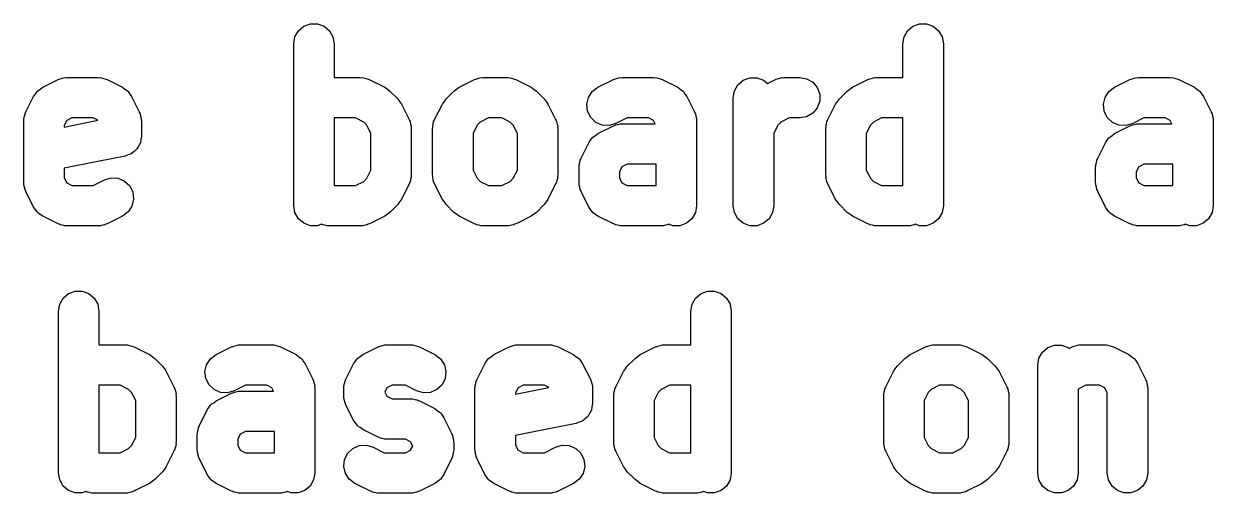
# Model space of a CAD drawing. Extents: x 94.7 to 182.4, y -163.6 to -70.2.
# Drawn here: x 152.53 to 159.88, y -100.08 to -97.18 of the extents above; entities that cross this region are included whole.
import ezdxf

# ---------------------------------------------------------------- set-up
doc = ezdxf.new("R2010")
doc.units = 0
doc.header["$MEASUREMENT"] = 0
doc.layers.add('BLACK', color=7, linetype='CONTINUOUS')

msp = doc.modelspace()

# ---------------------------------------------------------------- linework, layer by layer
at = {"layer": 'Black'}
for p, q in [((154.204, -97.2646), (154.226, -97.227)), ((154.226, -97.227), (154.259, -97.1991)), ((154.259, -97.1991), (154.3, -97.1843)), ((154.3, -97.1843), (154.343, -97.1843)), ((154.343, -97.1843), (154.384, -97.1991)), ((154.384, -97.1991), (154.417, -97.227)), ((154.417, -97.227), (154.439, -97.2646)), ((157.966, -97.2646), (157.988, -97.227)), ((157.988, -97.227), (158.021, -97.1991)), ((158.021, -97.1991), (158.062, -97.1843)), ((158.062, -97.1843), (158.105, -97.1843)), ((158.105, -97.1843), (158.146, -97.1991)), ((158.146, -97.1991), (158.179, -97.227)), ((158.179, -97.227), (158.201, -97.2646)), ((154.197, -97.3074), (154.204, -97.2646)), ((154.197, -98.3074), (154.197, -97.3074)), ((154.439, -97.2646), (154.447, -97.3074)), ((154.447, -97.3074), (154.447, -97.5157)), ((157.959, -97.3074), (157.966, -97.2646)), ((157.959, -97.5157), (157.959, -97.3074)), ((158.201, -97.2646), (158.209, -97.3074)), ((158.209, -97.3074), (158.209, -98.3074)), ((152.647, -97.5765), (152.742, -97.5289)), ((152.742, -97.5289), (152.749, -97.5269)), ((152.749, -97.5269), (152.755, -97.5233)), ((152.755, -97.5233), (152.77, -97.5207)), ((152.77, -97.5207), (152.784, -97.5165)), ((152.784, -97.5165), (152.791, -97.517)), ((152.791, -97.517), (152.798, -97.5157)), ((152.798, -97.5157), (152.988, -97.5157)), ((152.988, -97.5157), (152.995, -97.517)), ((152.995, -97.517), (153.003, -97.5165)), ((153.003, -97.5165), (153.017, -97.5207)), ((153.017, -97.5207), (153.031, -97.5233)), ((153.031, -97.5233), (153.037, -97.5269)), ((153.037, -97.5269), (153.044, -97.5289)), ((153.044, -97.5289), (153.14, -97.5765)), ((154.447, -97.5157), (154.607, -97.5157)), ((154.607, -97.5157), (154.615, -97.517)), ((154.615, -97.517), (154.622, -97.5165)), ((154.622, -97.5165), (154.636, -97.5207)), ((154.636, -97.5207), (154.65, -97.5233)), ((154.65, -97.5233), (154.656, -97.5269)), ((154.656, -97.5269), (154.663, -97.5289)), ((154.663, -97.5289), (154.759, -97.5765)), ((155.218, -97.5765), (155.313, -97.5289)), ((155.313, -97.5289), (155.32, -97.5269)), ((155.32, -97.5269), (155.327, -97.5233)), ((155.327, -97.5233), (155.341, -97.5207)), ((155.341, -97.5207), (155.355, -97.5165)), ((155.355, -97.5165), (155.362, -97.517)), ((155.362, -97.517), (155.369, -97.5157)), ((155.369, -97.5157), (155.512, -97.5157)), ((155.512, -97.5157), (155.519, -97.517)), ((155.519, -97.517), (155.526, -97.5165)), ((155.526, -97.5165), (155.541, -97.5207)), ((155.541, -97.5207), (155.555, -97.5233)), ((155.555, -97.5233), (155.561, -97.5269)), ((155.561, -97.5269), (155.568, -97.5289)), ((155.568, -97.5289), (155.663, -97.5765)), ((156.075, -97.5765), (156.171, -97.5289)), ((156.171, -97.5289), (156.177, -97.5269)), ((156.177, -97.5269), (156.184, -97.5233)), ((156.184, -97.5233), (156.198, -97.5207)), ((156.198, -97.5207), (156.212, -97.5165)), ((156.212, -97.5165), (156.219, -97.517)), ((156.219, -97.517), (156.226, -97.5157)), ((156.226, -97.5157), (156.417, -97.5157)), ((156.417, -97.5157), (156.424, -97.517)), ((156.424, -97.517), (156.431, -97.5165)), ((156.431, -97.5165), (156.445, -97.5207)), ((156.445, -97.5207), (156.46, -97.5233)), ((156.46, -97.5233), (156.466, -97.5269)), ((156.466, -97.5269), (156.473, -97.5289)), ((156.473, -97.5289), (156.568, -97.5765)), ((156.94, -97.5604), (156.973, -97.5325)), ((156.973, -97.5325), (157.014, -97.5176)), ((157.014, -97.5176), (157.058, -97.5176)), ((157.058, -97.5176), (157.098, -97.5325)), ((157.098, -97.5325), (157.123, -97.5528)), ((157.123, -97.5528), (157.171, -97.5289)), ((157.171, -97.5289), (157.177, -97.5269)), ((157.177, -97.5269), (157.184, -97.5233)), ((157.184, -97.5233), (157.198, -97.5207)), ((157.198, -97.5207), (157.212, -97.5165)), ((157.212, -97.5165), (157.219, -97.517)), ((157.219, -97.517), (157.226, -97.5157)), ((157.226, -97.5157), (157.322, -97.5157)), ((157.322, -97.5157), (157.364, -97.5233)), ((157.364, -97.5233), (157.402, -97.545)), ((157.647, -97.5765), (157.742, -97.5289)), ((157.742, -97.5289), (157.749, -97.5269)), ((157.749, -97.5269), (157.755, -97.5233)), ((157.755, -97.5233), (157.77, -97.5207)), ((157.77, -97.5207), (157.784, -97.5165)), ((157.784, -97.5165), (157.791, -97.517)), ((157.791, -97.517), (157.798, -97.5157)), ((157.798, -97.5157), (157.959, -97.5157)), ((159.266, -97.5765), (159.361, -97.5289)), ((159.361, -97.5289), (159.368, -97.5269)), ((159.368, -97.5269), (159.374, -97.5233)), ((159.374, -97.5233), (159.389, -97.5207)), ((159.389, -97.5207), (159.403, -97.5165)), ((159.403, -97.5165), (159.41, -97.517)), ((159.41, -97.517), (159.417, -97.5157)), ((159.417, -97.5157), (159.607, -97.5157)), ((159.607, -97.5157), (159.615, -97.517)), ((159.615, -97.517), (159.622, -97.5165)), ((159.622, -97.5165), (159.636, -97.5207)), ((159.636, -97.5207), (159.65, -97.5233)), ((159.65, -97.5233), (159.656, -97.5269)), ((159.656, -97.5269), (159.663, -97.5289)), ((159.663, -97.5289), (159.759, -97.5765)), ((152.602, -97.6177), (152.612, -97.6024)), ((152.612, -97.6024), (152.615, -97.6003)), ((152.615, -97.6003), (152.617, -97.5976)), ((152.617, -97.5976), (152.632, -97.5874)), ((152.632, -97.5874), (152.647, -97.5765)), ((153.14, -97.5765), (153.154, -97.5875)), ((153.154, -97.5875), (153.17, -97.5976)), ((153.17, -97.5976), (153.172, -97.6003)), ((153.172, -97.6003), (153.174, -97.6024)), ((153.174, -97.6024), (153.185, -97.6177)), ((154.759, -97.5765), (154.775, -97.5885)), ((154.775, -97.5885), (154.791, -97.5999)), ((154.791, -97.5999), (154.839, -97.6476)), ((155.138, -97.6476), (155.186, -97.5999)), ((155.186, -97.5999), (155.202, -97.5884)), ((155.202, -97.5884), (155.218, -97.5765)), ((155.663, -97.5765), (155.679, -97.5885)), ((155.679, -97.5885), (155.696, -97.5999)), ((155.696, -97.5999), (155.743, -97.6476)), ((156.017, -97.6386), (156.04, -97.6024)), ((156.04, -97.6024), (156.075, -97.5765)), ((156.568, -97.5765), (156.583, -97.5875)), ((156.583, -97.5875), (156.598, -97.5976)), ((156.598, -97.5976), (156.6, -97.6003)), ((156.6, -97.6003), (156.603, -97.6024)), ((156.603, -97.6024), (156.613, -97.6177)), ((156.911, -97.6407), (156.919, -97.598)), ((156.919, -97.598), (156.94, -97.5604)), ((157.402, -97.545), (157.43, -97.5782)), ((157.43, -97.5782), (157.445, -97.619)), ((157.567, -97.6476), (157.614, -97.5999)), ((157.614, -97.5999), (157.631, -97.5884)), ((157.631, -97.5884), (157.647, -97.5765)), ((159.207, -97.6386), (159.231, -97.6024)), ((159.231, -97.6024), (159.266, -97.5765)), ((159.759, -97.5765), (159.773, -97.5875)), ((159.773, -97.5875), (159.789, -97.5976)), ((159.789, -97.5976), (159.791, -97.6003)), ((159.791, -97.6003), (159.793, -97.6024)), ((159.793, -97.6024), (159.804, -97.6177)), ((152.543, -97.7277), (152.591, -97.6324)), ((152.591, -97.6324), (152.602, -97.6177)), ((153.185, -97.6177), (153.195, -97.6324)), ((153.195, -97.6324), (153.243, -97.7277)), ((154.839, -97.6476), (154.85, -97.664)), ((154.85, -97.664), (154.862, -97.6801)), ((154.862, -97.6801), (154.91, -97.7753)), ((155.067, -97.7753), (155.115, -97.6801)), ((155.115, -97.6801), (155.127, -97.6639)), ((155.127, -97.6639), (155.138, -97.6476)), ((155.743, -97.6476), (155.755, -97.664)), ((155.755, -97.664), (155.767, -97.6801)), ((155.767, -97.6801), (155.814, -97.7753)), ((156.006, -97.6808), (156.017, -97.6386)), ((156.011, -97.724), (156.006, -97.6808)), ((156.613, -97.6177), (156.624, -97.6324)), ((156.624, -97.6324), (156.672, -97.7277)), ((156.911, -98.3074), (156.911, -97.6407)), ((157.445, -97.6624), (157.43, -97.7032)), ((157.445, -97.619), (157.445, -97.6624)), ((157.496, -97.7753), (157.543, -97.6801)), ((157.543, -97.6801), (157.555, -97.6639)), ((157.555, -97.6639), (157.567, -97.6476)), ((159.197, -97.6808), (159.207, -97.6386)), ((159.202, -97.724), (159.197, -97.6808)), ((159.804, -97.6177), (159.814, -97.6324)), ((159.814, -97.6324), (159.862, -97.7277)), ((152.531, -97.7693), (152.535, -97.7552)), ((152.535, -97.7552), (152.538, -97.7408)), ((152.538, -97.7408), (152.541, -97.7346)), ((152.541, -97.7346), (152.543, -97.7277)), ((153.243, -97.7277), (153.245, -97.7346)), ((153.245, -97.7346), (153.249, -97.7408)), ((153.249, -97.7408), (153.251, -97.7552)), ((153.251, -97.7552), (153.255, -97.7693)), ((156.031, -97.7628), (156.011, -97.724)), ((156.672, -97.7277), (156.674, -97.7346)), ((156.674, -97.7346), (156.677, -97.7408)), ((156.677, -97.7408), (156.68, -97.7552)), ((156.68, -97.7552), (156.684, -97.7693)), ((157.364, -97.7582), (157.322, -97.7657)), ((157.402, -97.7365), (157.364, -97.7582)), ((157.43, -97.7032), (157.402, -97.7365)), ((159.221, -97.7628), (159.202, -97.724)), ((159.862, -97.7277), (159.864, -97.7346)), ((159.864, -97.7346), (159.868, -97.7408)), ((159.868, -97.7408), (159.87, -97.7552)), ((159.87, -97.7552), (159.874, -97.7693)), ((152.53, -97.7836), (152.531, -97.7765)), ((152.53, -98.1645), (152.53, -97.7836)), ((152.531, -97.7765), (152.531, -97.7693)), ((152.78, -97.8216), (152.988, -97.7801)), ((152.796, -97.7815), (152.78, -97.8131)), ((152.78, -97.8131), (152.78, -97.8216)), ((152.827, -97.7657), (152.796, -97.7815)), ((152.959, -97.7657), (152.827, -97.7657)), ((152.988, -97.7801), (152.959, -97.7657)), ((153.255, -97.7693), (153.255, -97.7765)), ((153.255, -97.7765), (153.256, -97.7836)), ((153.256, -97.7836), (153.256, -97.8788)), ((154.578, -97.7657), (154.447, -97.7657)), ((154.447, -97.7657), (154.447, -98.1824)), ((154.629, -97.7911), (154.578, -97.7657)), ((154.648, -97.81), (154.629, -97.7911)), ((154.673, -97.8607), (154.648, -97.81)), ((154.91, -97.7753), (154.912, -97.7822)), ((154.912, -97.7822), (154.915, -97.7884)), ((154.915, -97.7884), (154.918, -97.8029)), ((154.918, -97.8029), (154.922, -97.8169)), ((154.922, -97.8169), (154.922, -97.8241)), ((154.922, -97.8241), (154.923, -97.8312)), ((154.923, -97.8312), (154.923, -98.1169)), ((155.054, -97.8312), (155.055, -97.8241)), ((155.054, -98.1169), (155.054, -97.8312)), ((155.055, -97.8169), (155.059, -97.8029)), ((155.055, -97.8241), (155.055, -97.8169)), ((155.059, -97.8029), (155.061, -97.7884)), ((155.061, -97.7884), (155.065, -97.7822)), ((155.065, -97.7822), (155.067, -97.7753)), ((155.329, -97.81), (155.304, -97.8607)), ((155.348, -97.7911), (155.329, -97.81)), ((155.399, -97.7657), (155.348, -97.7911)), ((155.483, -97.7657), (155.399, -97.7657)), ((155.533, -97.7911), (155.483, -97.7657)), ((155.552, -97.81), (155.533, -97.7911)), ((155.578, -97.8607), (155.552, -97.81)), ((155.814, -97.7753), (155.817, -97.7822)), ((155.817, -97.7822), (155.82, -97.7884)), ((155.82, -97.7884), (155.823, -97.8029)), ((155.823, -97.8029), (155.827, -97.8169)), ((155.827, -97.8169), (155.826, -97.8241)), ((155.826, -97.8241), (155.828, -97.8312)), ((155.828, -97.8312), (155.828, -98.1169)), ((156.062, -97.7926), (156.031, -97.7628)), ((156.102, -97.8099), (156.062, -97.7926)), ((156.075, -97.8622), (156.171, -97.8146)), ((156.146, -97.8125), (156.102, -97.8099)), ((156.187, -97.8001), (156.146, -97.8125)), ((156.171, -97.8146), (156.177, -97.8126)), ((156.177, -97.8126), (156.184, -97.809)), ((156.184, -97.809), (156.198, -97.8064)), ((156.256, -97.7657), (156.187, -97.8001)), ((156.198, -97.8064), (156.212, -97.8022)), ((156.212, -97.8022), (156.219, -97.8027)), ((156.219, -97.8027), (156.226, -97.8014)), ((156.226, -97.8014), (156.429, -97.8014)), ((156.387, -97.7657), (156.256, -97.7657)), ((156.419, -97.7815), (156.387, -97.7657)), ((156.429, -97.8014), (156.419, -97.7815)), ((156.684, -97.7693), (156.684, -97.7765)), ((156.684, -97.7765), (156.685, -97.7836)), ((156.685, -97.7836), (156.685, -98.3074)), ((157.186, -97.81), (157.161, -97.8607)), ((157.205, -97.7911), (157.186, -97.81)), ((157.256, -97.7657), (157.205, -97.7911)), ((157.322, -97.7657), (157.256, -97.7657)), ((157.482, -97.8312), (157.484, -97.8241)), ((157.482, -98.1169), (157.482, -97.8312)), ((157.483, -97.8169), (157.487, -97.8029)), ((157.484, -97.8241), (157.483, -97.8169)), ((157.487, -97.8029), (157.49, -97.7884)), ((157.49, -97.7884), (157.494, -97.7822)), ((157.494, -97.7822), (157.496, -97.7753)), ((157.758, -97.81), (157.732, -97.8607)), ((157.777, -97.7911), (157.758, -97.81)), ((157.827, -97.7657), (157.777, -97.7911)), ((157.959, -97.7657), (157.827, -97.7657)), ((157.959, -98.1824), (157.959, -97.7657)), ((159.253, -97.7926), (159.221, -97.7628)), ((159.293, -97.8099), (159.253, -97.7926)), ((159.266, -97.8622), (159.361, -97.8146)), ((159.336, -97.8125), (159.293, -97.8099)), ((159.378, -97.8001), (159.336, -97.8125)), ((159.361, -97.8146), (159.368, -97.8126)), ((159.368, -97.8126), (159.374, -97.809)), ((159.374, -97.809), (159.389, -97.8064)), ((159.446, -97.7657), (159.378, -97.8001)), ((159.389, -97.8064), (159.403, -97.8022)), ((159.403, -97.8022), (159.41, -97.8027)), ((159.41, -97.8027), (159.417, -97.8014)), ((159.417, -97.8014), (159.619, -97.8014)), ((159.578, -97.7657), (159.446, -97.7657)), ((159.609, -97.7815), (159.578, -97.7657)), ((159.619, -97.8014), (159.609, -97.7815)), ((159.874, -97.7693), (159.874, -97.7765)), ((159.874, -97.7765), (159.875, -97.7836)), ((159.875, -97.7836), (159.875, -98.3074)), ((153.253, -97.8988), (153.25, -97.9189)), ((153.256, -97.8788), (153.253, -97.8988)), ((154.673, -98.0874), (154.673, -97.8607)), ((155.304, -97.8607), (155.304, -98.0874)), ((155.578, -98.0874), (155.578, -97.8607)), ((156.019, -97.9181), (156.03, -97.9034)), ((156.03, -97.9034), (156.04, -97.8881)), ((156.04, -97.8881), (156.043, -97.8861)), ((156.043, -97.8861), (156.045, -97.8833)), ((156.045, -97.8833), (156.061, -97.8732)), ((156.061, -97.8732), (156.075, -97.8622)), ((157.161, -97.8607), (157.161, -98.3074)), ((157.732, -97.8607), (157.732, -98.0874)), ((159.21, -97.9181), (159.221, -97.9034)), ((159.221, -97.9034), (159.231, -97.8881)), ((159.231, -97.8881), (159.234, -97.8861)), ((159.234, -97.8861), (159.236, -97.8833)), ((159.236, -97.8833), (159.251, -97.8732)), ((159.251, -97.8732), (159.266, -97.8622)), ((153.211, -97.9722), (153.196, -97.9856)), ((153.227, -97.9592), (153.211, -97.9722)), ((153.228, -97.9579), (153.227, -97.9592)), ((153.229, -97.9569), (153.228, -97.9579)), ((153.239, -97.9392), (153.229, -97.9569)), ((153.249, -97.9216), (153.239, -97.9392)), ((153.25, -97.9189), (153.249, -97.9201)), ((153.249, -97.9201), (153.249, -97.9216)), ((155.972, -98.0134), (156.019, -97.9181)), ((159.162, -98.0134), (159.21, -97.9181)), ((152.988, -98.035), (152.78, -98.0765)), ((153.156, -98.0014), (152.988, -98.035)), ((153.175, -97.994), (153.156, -98.0014)), ((153.194, -97.9871), (153.175, -97.994)), ((153.195, -97.9861), (153.194, -97.9871)), ((153.196, -97.9856), (153.195, -97.9861)), ((155.959, -98.055), (155.964, -98.041)), ((155.96, -98.0622), (155.959, -98.055)), ((155.964, -98.041), (155.966, -98.0265)), ((155.966, -98.0265), (155.97, -98.0203)), ((155.97, -98.0203), (155.972, -98.0134)), ((156.256, -98.0514), (156.224, -98.0672)), ((156.435, -98.0514), (156.256, -98.0514)), ((156.435, -98.1824), (156.435, -98.0514)), ((159.15, -98.055), (159.154, -98.041)), ((159.15, -98.0622), (159.15, -98.055)), ((159.154, -98.041), (159.157, -98.0265)), ((159.157, -98.0265), (159.16, -98.0203)), ((159.16, -98.0203), (159.162, -98.0134)), ((159.446, -98.0514), (159.415, -98.0672)), ((159.625, -98.0514), (159.446, -98.0514)), ((159.625, -98.1824), (159.625, -98.0514)), ((152.78, -98.0765), (152.78, -98.135)), ((154.648, -98.1381), (154.673, -98.0874)), ((154.923, -98.1169), (154.922, -98.124)), ((154.922, -98.124), (154.922, -98.1312)), ((155.055, -98.124), (155.054, -98.1169)), ((155.055, -98.1312), (155.055, -98.124)), ((155.304, -98.0874), (155.329, -98.1381)), ((155.552, -98.1381), (155.578, -98.0874)), ((155.828, -98.1169), (155.826, -98.124)), ((155.826, -98.124), (155.827, -98.1312)), ((155.959, -98.0693), (155.96, -98.0622)), ((155.959, -98.1645), (155.959, -98.0693)), ((156.224, -98.0672), (156.209, -98.0988)), ((156.209, -98.0988), (156.209, -98.135)), ((157.484, -98.124), (157.482, -98.1169)), ((157.483, -98.1312), (157.484, -98.124)), ((157.732, -98.0874), (157.758, -98.1381)), ((159.149, -98.0693), (159.15, -98.0622)), ((159.149, -98.1645), (159.149, -98.0693)), ((159.415, -98.0672), (159.399, -98.0988)), ((159.399, -98.0988), (159.399, -98.135)), ((152.531, -98.1716), (152.53, -98.1645)), ((152.531, -98.1788), (152.531, -98.1716)), ((152.535, -98.1929), (152.531, -98.1788)), ((152.538, -98.2073), (152.535, -98.1929)), ((152.78, -98.135), (152.796, -98.1666)), ((152.796, -98.1666), (152.827, -98.1824)), ((152.827, -98.1824), (152.959, -98.1824)), ((152.959, -98.1824), (153.028, -98.148)), ((153.028, -98.148), (153.069, -98.1356)), ((153.069, -98.1356), (153.113, -98.1382)), ((153.113, -98.1382), (153.152, -98.1554)), ((153.152, -98.1554), (153.184, -98.1853)), ((153.184, -98.1853), (153.203, -98.2241)), ((154.447, -98.1824), (154.578, -98.1824)), ((154.578, -98.1824), (154.629, -98.157)), ((154.629, -98.157), (154.648, -98.1381)), ((154.91, -98.1728), (154.862, -98.268)), ((154.912, -98.1659), (154.91, -98.1728)), ((154.915, -98.1597), (154.912, -98.1659)), ((154.918, -98.1452), (154.915, -98.1597)), ((154.922, -98.1312), (154.918, -98.1452)), ((155.059, -98.1452), (155.055, -98.1312)), ((155.061, -98.1597), (155.059, -98.1452)), ((155.065, -98.1659), (155.061, -98.1597)), ((155.067, -98.1728), (155.065, -98.1659)), ((155.115, -98.268), (155.067, -98.1728)), ((155.329, -98.1381), (155.348, -98.157)), ((155.348, -98.157), (155.399, -98.1824)), ((155.399, -98.1824), (155.483, -98.1824)), ((155.483, -98.1824), (155.533, -98.157)), ((155.533, -98.157), (155.552, -98.1381)), ((155.814, -98.1728), (155.767, -98.268)), ((155.817, -98.1659), (155.814, -98.1728)), ((155.82, -98.1597), (155.817, -98.1659)), ((155.823, -98.1452), (155.82, -98.1597)), ((155.827, -98.1312), (155.823, -98.1452)), ((155.96, -98.1716), (155.959, -98.1645)), ((155.959, -98.1788), (155.96, -98.1716)), ((155.964, -98.1929), (155.959, -98.1788)), ((155.966, -98.2073), (155.964, -98.1929)), ((156.209, -98.135), (156.224, -98.1666)), ((156.224, -98.1666), (156.256, -98.1824)), ((156.256, -98.1824), (156.435, -98.1824)), ((157.487, -98.1452), (157.483, -98.1312)), ((157.49, -98.1597), (157.487, -98.1452)), ((157.494, -98.1659), (157.49, -98.1597)), ((157.496, -98.1728), (157.494, -98.1659)), ((157.543, -98.268), (157.496, -98.1728)), ((157.758, -98.1381), (157.777, -98.157)), ((157.777, -98.157), (157.827, -98.1824)), ((157.827, -98.1824), (157.959, -98.1824)), ((159.15, -98.1716), (159.149, -98.1645)), ((159.15, -98.1788), (159.15, -98.1716)), ((159.154, -98.1929), (159.15, -98.1788)), ((159.157, -98.2073), (159.154, -98.1929)), ((159.399, -98.135), (159.415, -98.1666)), ((159.415, -98.1666), (159.446, -98.1824)), ((159.446, -98.1824), (159.625, -98.1824)), ((152.541, -98.2135), (152.538, -98.2073)), ((152.543, -98.2204), (152.541, -98.2135)), ((152.591, -98.3157), (152.543, -98.2204)), ((153.208, -98.2673), (153.198, -98.3095)), ((153.203, -98.2241), (153.208, -98.2673)), ((154.862, -98.268), (154.85, -98.2841)), ((155.127, -98.2841), (155.115, -98.268)), ((155.767, -98.268), (155.755, -98.2841)), ((155.97, -98.2135), (155.966, -98.2073)), ((155.972, -98.2204), (155.97, -98.2135)), ((156.019, -98.3157), (155.972, -98.2204)), ((157.555, -98.2841), (157.543, -98.268)), ((159.16, -98.2135), (159.157, -98.2073)), ((159.162, -98.2204), (159.16, -98.2135)), ((159.21, -98.3157), (159.162, -98.2204)), ((152.602, -98.3304), (152.591, -98.3157)), ((152.612, -98.3457), (152.602, -98.3304)), ((152.615, -98.3478), (152.612, -98.3457)), ((152.617, -98.3505), (152.615, -98.3478)), ((153.174, -98.3457), (153.14, -98.3716)), ((153.198, -98.3095), (153.174, -98.3457)), ((154.204, -98.3501), (154.197, -98.3074)), ((154.791, -98.3482), (154.775, -98.3596)), ((154.839, -98.3005), (154.791, -98.3482)), ((154.85, -98.2841), (154.839, -98.3005)), ((155.138, -98.3005), (155.127, -98.2841)), ((155.186, -98.3482), (155.138, -98.3005)), ((155.202, -98.3596), (155.186, -98.3482)), ((155.696, -98.3482), (155.679, -98.3596)), ((155.743, -98.3005), (155.696, -98.3482)), ((155.755, -98.2841), (155.743, -98.3005)), ((156.03, -98.3304), (156.019, -98.3157)), ((156.04, -98.3457), (156.03, -98.3304)), ((156.043, -98.3478), (156.04, -98.3457)), ((156.045, -98.3505), (156.043, -98.3478)), ((156.685, -98.3074), (156.677, -98.3501)), ((156.919, -98.3501), (156.911, -98.3074)), ((157.161, -98.3074), (157.153, -98.3501)), ((157.567, -98.3005), (157.555, -98.2841)), ((157.614, -98.3482), (157.567, -98.3005)), ((157.631, -98.3596), (157.614, -98.3482)), ((158.209, -98.3074), (158.201, -98.3501)), ((159.221, -98.3304), (159.21, -98.3157)), ((159.231, -98.3457), (159.221, -98.3304)), ((159.234, -98.3478), (159.231, -98.3457)), ((159.236, -98.3505), (159.234, -98.3478)), ((159.875, -98.3074), (159.868, -98.3501)), ((152.632, -98.3606), (152.617, -98.3505)), ((152.647, -98.3716), (152.632, -98.3606)), ((152.742, -98.4192), (152.647, -98.3716)), ((152.749, -98.4212), (152.742, -98.4192)), ((152.755, -98.4248), (152.749, -98.4212)), ((153.037, -98.4212), (153.031, -98.4248)), ((153.044, -98.4192), (153.037, -98.4212)), ((153.14, -98.3716), (153.044, -98.4192)), ((154.226, -98.3877), (154.204, -98.3501)), ((154.259, -98.4156), (154.226, -98.3877)), ((154.3, -98.4305), (154.259, -98.4156)), ((154.368, -98.4214), (154.343, -98.4305)), ((154.374, -98.4248), (154.368, -98.4214)), ((154.656, -98.4212), (154.65, -98.4248)), ((154.663, -98.4192), (154.656, -98.4212)), ((154.673, -98.4144), (154.663, -98.4192)), ((154.759, -98.3716), (154.673, -98.4144)), ((154.775, -98.3596), (154.759, -98.3716)), ((155.218, -98.3716), (155.202, -98.3596)), ((155.313, -98.4192), (155.218, -98.3716)), ((155.32, -98.4212), (155.313, -98.4192)), ((155.327, -98.4248), (155.32, -98.4212)), ((155.561, -98.4212), (155.555, -98.4248)), ((155.568, -98.4192), (155.561, -98.4212)), ((155.578, -98.4144), (155.568, -98.4192)), ((155.663, -98.3716), (155.578, -98.4144)), ((155.679, -98.3596), (155.663, -98.3716)), ((156.061, -98.3606), (156.045, -98.3505)), ((156.075, -98.3716), (156.061, -98.3606)), ((156.171, -98.4192), (156.075, -98.3716)), ((156.177, -98.4212), (156.171, -98.4192)), ((156.184, -98.4248), (156.177, -98.4212)), ((156.513, -98.4214), (156.507, -98.4248)), ((156.538, -98.4305), (156.513, -98.4214)), ((156.622, -98.4156), (156.582, -98.4305)), ((156.656, -98.3877), (156.622, -98.4156)), ((156.677, -98.3501), (156.656, -98.3877)), ((156.94, -98.3877), (156.919, -98.3501)), ((156.973, -98.4156), (156.94, -98.3877)), ((157.014, -98.4305), (156.973, -98.4156)), ((157.098, -98.4156), (157.058, -98.4305)), ((157.132, -98.3877), (157.098, -98.4156)), ((157.153, -98.3501), (157.132, -98.3877)), ((157.647, -98.3716), (157.631, -98.3596)), ((157.742, -98.4192), (157.647, -98.3716)), ((157.749, -98.4212), (157.742, -98.4192)), ((157.755, -98.4248), (157.749, -98.4212)), ((158.037, -98.4214), (158.031, -98.4248)), ((158.062, -98.4305), (158.037, -98.4214)), ((158.146, -98.4156), (158.105, -98.4305)), ((158.179, -98.3877), (158.146, -98.4156)), ((158.201, -98.3501), (158.179, -98.3877)), ((159.251, -98.3606), (159.236, -98.3505)), ((159.266, -98.3716), (159.251, -98.3606)), ((159.361, -98.4192), (159.266, -98.3716)), ((159.368, -98.4212), (159.361, -98.4192)), ((159.374, -98.4248), (159.368, -98.4212)), ((159.704, -98.4214), (159.698, -98.4248)), ((159.729, -98.4305), (159.704, -98.4214)), ((159.813, -98.4156), (159.772, -98.4305)), ((159.846, -98.3877), (159.813, -98.4156)), ((159.868, -98.3501), (159.846, -98.3877)), ((152.77, -98.4274), (152.755, -98.4248)), ((152.784, -98.4316), (152.77, -98.4274)), ((152.791, -98.4311), (152.784, -98.4316)), ((152.798, -98.4324), (152.791, -98.4311)), ((152.988, -98.4324), (152.798, -98.4324)), ((152.995, -98.4311), (152.988, -98.4324)), ((153.003, -98.4316), (152.995, -98.4311)), ((153.017, -98.4274), (153.003, -98.4316)), ((153.031, -98.4248), (153.017, -98.4274)), ((154.343, -98.4305), (154.3, -98.4305)), ((154.389, -98.4274), (154.374, -98.4248)), ((154.403, -98.4316), (154.389, -98.4274)), ((154.41, -98.4311), (154.403, -98.4316)), ((154.417, -98.4324), (154.41, -98.4311)), ((154.607, -98.4324), (154.417, -98.4324)), ((154.615, -98.4311), (154.607, -98.4324)), ((154.622, -98.4316), (154.615, -98.4311)), ((154.636, -98.4274), (154.622, -98.4316)), ((154.65, -98.4248), (154.636, -98.4274)), ((155.341, -98.4274), (155.327, -98.4248)), ((155.355, -98.4316), (155.341, -98.4274)), ((155.362, -98.4311), (155.355, -98.4316)), ((155.369, -98.4324), (155.362, -98.4311)), ((155.512, -98.4324), (155.369, -98.4324)), ((155.519, -98.4311), (155.512, -98.4324)), ((155.526, -98.4316), (155.519, -98.4311)), ((155.541, -98.4274), (155.526, -98.4316)), ((155.555, -98.4248), (155.541, -98.4274)), ((156.198, -98.4274), (156.184, -98.4248)), ((156.212, -98.4316), (156.198, -98.4274)), ((156.219, -98.4311), (156.212, -98.4316)), ((156.226, -98.4324), (156.219, -98.4311)), ((156.465, -98.4324), (156.226, -98.4324)), ((156.472, -98.4311), (156.465, -98.4324)), ((156.479, -98.4316), (156.472, -98.4311)), ((156.493, -98.4274), (156.479, -98.4316)), ((156.507, -98.4248), (156.493, -98.4274)), ((156.582, -98.4305), (156.538, -98.4305)), ((157.058, -98.4305), (157.014, -98.4305)), ((157.77, -98.4274), (157.755, -98.4248)), ((157.784, -98.4316), (157.77, -98.4274)), ((157.791, -98.4311), (157.784, -98.4316)), ((157.798, -98.4324), (157.791, -98.4311)), ((157.988, -98.4324), (157.798, -98.4324)), ((157.995, -98.4311), (157.988, -98.4324)), ((158.003, -98.4316), (157.995, -98.4311)), ((158.017, -98.4274), (158.003, -98.4316)), ((158.031, -98.4248), (158.017, -98.4274)), ((158.105, -98.4305), (158.062, -98.4305)), ((159.389, -98.4274), (159.374, -98.4248)), ((159.403, -98.4316), (159.389, -98.4274)), ((159.41, -98.4311), (159.403, -98.4316)), ((159.417, -98.4324), (159.41, -98.4311)), ((159.655, -98.4324), (159.417, -98.4324)), ((159.662, -98.4311), (159.655, -98.4324)), ((159.669, -98.4316), (159.662, -98.4311)), ((159.683, -98.4274), (159.669, -98.4316)), ((159.698, -98.4248), (159.683, -98.4274)), ((159.772, -98.4305), (159.729, -98.4305)), ((152.774, -98.877), (152.807, -98.8491)), ((152.807, -98.8491), (152.848, -98.8343)), ((152.848, -98.8343), (152.891, -98.8343)), ((152.891, -98.8343), (152.932, -98.8491)), ((152.932, -98.8491), (152.965, -98.877)), ((156.678, -98.877), (156.712, -98.8491)), ((156.712, -98.8491), (156.752, -98.8343)), ((156.752, -98.8343), (156.796, -98.8343)), ((156.796, -98.8343), (156.837, -98.8491)), ((156.837, -98.8491), (156.87, -98.877)), ((152.744, -98.9574), (152.752, -98.9146)), ((152.752, -98.9146), (152.774, -98.877)), ((152.965, -98.877), (152.987, -98.9146)), ((152.987, -98.9146), (152.994, -98.9574)), ((156.649, -98.9574), (156.657, -98.9146)), ((156.657, -98.9146), (156.678, -98.877)), ((156.87, -98.877), (156.892, -98.9146)), ((156.892, -98.9146), (156.899, -98.9574)), ((152.744, -99.9574), (152.744, -98.9574)), ((152.994, -98.9574), (152.994, -99.1657)), ((156.649, -99.1657), (156.649, -98.9574)), ((156.899, -98.9574), (156.899, -99.9574)), ((152.994, -99.1657), (153.155, -99.1657)), ((153.155, -99.1657), (153.162, -99.167)), ((153.162, -99.167), (153.169, -99.1665)), ((153.169, -99.1665), (153.183, -99.1707)), ((153.183, -99.1707), (153.198, -99.1733)), ((153.198, -99.1733), (153.204, -99.1769)), ((153.204, -99.1769), (153.211, -99.1789)), ((153.211, -99.1789), (153.306, -99.2265)), ((153.306, -99.2265), (153.322, -99.2385)), ((153.683, -99.2524), (153.718, -99.2265)), ((153.718, -99.2265), (153.813, -99.1789)), ((153.813, -99.1789), (153.82, -99.1769)), ((153.82, -99.1769), (153.827, -99.1733)), ((153.827, -99.1733), (153.841, -99.1707)), ((153.841, -99.1707), (153.855, -99.1665)), ((153.855, -99.1665), (153.862, -99.167)), ((153.862, -99.167), (153.869, -99.1657)), ((153.869, -99.1657), (154.06, -99.1657)), ((154.06, -99.1657), (154.067, -99.167)), ((154.067, -99.167), (154.074, -99.1665)), ((154.074, -99.1665), (154.088, -99.1707)), ((154.088, -99.1707), (154.103, -99.1733)), ((154.103, -99.1733), (154.109, -99.1769)), ((154.109, -99.1769), (154.116, -99.1789)), ((154.116, -99.1789), (154.211, -99.2265)), ((154.211, -99.2265), (154.226, -99.2375)), ((154.608, -99.2374), (154.623, -99.2265)), ((154.623, -99.2265), (154.718, -99.1789)), ((154.718, -99.1789), (154.725, -99.1769)), ((154.725, -99.1769), (154.731, -99.1733)), ((154.731, -99.1733), (154.746, -99.1707)), ((154.746, -99.1707), (154.76, -99.1665)), ((154.76, -99.1665), (154.767, -99.167)), ((154.767, -99.167), (154.774, -99.1657)), ((154.774, -99.1657), (154.917, -99.1657)), ((154.917, -99.1657), (154.924, -99.167)), ((154.924, -99.167), (154.931, -99.1665)), ((154.931, -99.1665), (154.945, -99.1707)), ((154.945, -99.1707), (154.96, -99.1733)), ((154.96, -99.1733), (154.966, -99.1769)), ((154.966, -99.1769), (154.973, -99.1789)), ((154.973, -99.1789), (155.068, -99.2265)), ((155.068, -99.2265), (155.103, -99.2524)), ((155.418, -99.2374), (155.432, -99.2265)), ((155.432, -99.2265), (155.528, -99.1789)), ((155.528, -99.1789), (155.535, -99.1769)), ((155.535, -99.1769), (155.541, -99.1733)), ((155.541, -99.1733), (155.555, -99.1707)), ((155.555, -99.1707), (155.569, -99.1665)), ((155.569, -99.1665), (155.577, -99.167)), ((155.577, -99.167), (155.584, -99.1657)), ((155.584, -99.1657), (155.774, -99.1657)), ((155.774, -99.1657), (155.781, -99.167)), ((155.781, -99.167), (155.788, -99.1665)), ((155.788, -99.1665), (155.802, -99.1707)), ((155.802, -99.1707), (155.817, -99.1733)), ((155.817, -99.1733), (155.823, -99.1769)), ((155.823, -99.1769), (155.83, -99.1789)), ((155.83, -99.1789), (155.925, -99.2265)), ((155.925, -99.2265), (155.94, -99.2375)), ((156.321, -99.2384), (156.337, -99.2265)), ((156.337, -99.2265), (156.432, -99.1789)), ((156.432, -99.1789), (156.439, -99.1769)), ((156.439, -99.1769), (156.446, -99.1733)), ((156.446, -99.1733), (156.46, -99.1707)), ((156.46, -99.1707), (156.474, -99.1665)), ((156.474, -99.1665), (156.481, -99.167)), ((156.481, -99.167), (156.488, -99.1657)), ((156.488, -99.1657), (156.649, -99.1657)), ((157.988, -99.2384), (158.004, -99.2265)), ((158.004, -99.2265), (158.099, -99.1789)), ((158.099, -99.1789), (158.106, -99.1769)), ((158.106, -99.1769), (158.112, -99.1733)), ((158.112, -99.1733), (158.127, -99.1707)), ((158.127, -99.1707), (158.141, -99.1665)), ((158.141, -99.1665), (158.148, -99.167)), ((158.148, -99.167), (158.155, -99.1657)), ((158.155, -99.1657), (158.298, -99.1657)), ((158.298, -99.1657), (158.305, -99.167)), ((158.305, -99.167), (158.312, -99.1665)), ((158.312, -99.1665), (158.326, -99.1707)), ((158.326, -99.1707), (158.341, -99.1733)), ((158.341, -99.1733), (158.347, -99.1769)), ((158.347, -99.1769), (158.354, -99.1789)), ((158.354, -99.1789), (158.449, -99.2265)), ((158.449, -99.2265), (158.465, -99.2385)), ((158.799, -99.248), (158.821, -99.2104)), ((158.821, -99.2104), (158.854, -99.1825)), ((158.854, -99.1825), (158.895, -99.1676)), ((158.895, -99.1676), (158.939, -99.1676)), ((158.939, -99.1676), (158.979, -99.1825)), ((158.979, -99.1825), (158.986, -99.1879)), ((158.986, -99.1879), (159.004, -99.1789)), ((159.004, -99.1789), (159.011, -99.1769)), ((159.011, -99.1769), (159.017, -99.1733)), ((159.017, -99.1733), (159.031, -99.1707)), ((159.031, -99.1707), (159.046, -99.1665)), ((159.046, -99.1665), (159.053, -99.167)), ((159.053, -99.167), (159.06, -99.1657)), ((159.06, -99.1657), (159.203, -99.1657)), ((159.203, -99.1657), (159.21, -99.167)), ((159.21, -99.167), (159.217, -99.1665)), ((159.217, -99.1665), (159.231, -99.1707)), ((159.231, -99.1707), (159.245, -99.1733)), ((159.245, -99.1733), (159.252, -99.1769)), ((159.252, -99.1769), (159.259, -99.1789)), ((159.259, -99.1789), (159.354, -99.2265)), ((159.354, -99.2265), (159.369, -99.2375)), ((153.322, -99.2385), (153.339, -99.2499)), ((153.339, -99.2499), (153.386, -99.2976)), ((153.386, -99.2976), (153.398, -99.314)), ((153.649, -99.3308), (153.659, -99.2886)), ((153.659, -99.2886), (153.683, -99.2524)), ((154.226, -99.2375), (154.241, -99.2476)), ((154.241, -99.2476), (154.243, -99.2503)), ((154.243, -99.2503), (154.246, -99.2524)), ((154.246, -99.2524), (154.256, -99.2677)), ((154.256, -99.2677), (154.267, -99.2824)), ((154.267, -99.2824), (154.314, -99.3777)), ((154.519, -99.3777), (154.567, -99.2824)), ((154.567, -99.2824), (154.578, -99.2677)), ((154.578, -99.2677), (154.588, -99.2524)), ((154.588, -99.2524), (154.591, -99.2503)), ((154.591, -99.2503), (154.593, -99.2476)), ((154.593, -99.2476), (154.608, -99.2374)), ((155.103, -99.2524), (155.127, -99.2886)), ((155.127, -99.2886), (155.137, -99.3308)), ((155.329, -99.3777), (155.377, -99.2824)), ((155.377, -99.2824), (155.388, -99.2677)), ((155.388, -99.2677), (155.398, -99.2524)), ((155.398, -99.2524), (155.4, -99.2503)), ((155.4, -99.2503), (155.402, -99.2476)), ((155.402, -99.2476), (155.418, -99.2374)), ((155.94, -99.2375), (155.955, -99.2476)), ((155.955, -99.2476), (155.957, -99.2503)), ((155.957, -99.2503), (155.96, -99.2524)), ((155.96, -99.2524), (155.97, -99.2677)), ((155.97, -99.2677), (155.981, -99.2824)), ((155.981, -99.2824), (156.029, -99.3777)), ((156.246, -99.3139), (156.257, -99.2976)), ((156.257, -99.2976), (156.305, -99.2499)), ((156.305, -99.2499), (156.321, -99.2384)), ((157.912, -99.3139), (157.924, -99.2976)), ((157.924, -99.2976), (157.971, -99.2499)), ((157.971, -99.2499), (157.988, -99.2384)), ((158.465, -99.2385), (158.482, -99.2499)), ((158.482, -99.2499), (158.529, -99.2976)), ((158.529, -99.2976), (158.541, -99.314)), ((158.792, -99.2907), (158.799, -99.248)), ((158.792, -99.9574), (158.792, -99.2907)), ((159.369, -99.2375), (159.384, -99.2476)), ((159.384, -99.2476), (159.386, -99.2503)), ((159.386, -99.2503), (159.389, -99.2524)), ((159.389, -99.2524), (159.399, -99.2677)), ((159.399, -99.2677), (159.41, -99.2824)), ((159.41, -99.2824), (159.457, -99.3777)), ((153.398, -99.314), (153.41, -99.3301)), ((153.41, -99.3301), (153.457, -99.4253)), ((153.654, -99.374), (153.649, -99.3308)), ((153.674, -99.4128), (153.654, -99.374)), ((154.314, -99.3777), (154.317, -99.3846)), ((154.517, -99.3846), (154.519, -99.3777)), ((155.132, -99.374), (155.113, -99.4128)), ((155.137, -99.3308), (155.132, -99.374)), ((155.327, -99.3846), (155.329, -99.3777)), ((156.029, -99.3777), (156.031, -99.3846)), ((156.186, -99.4253), (156.234, -99.3301)), ((156.234, -99.3301), (156.246, -99.3139)), ((157.853, -99.4253), (157.9, -99.3301)), ((157.9, -99.3301), (157.912, -99.3139)), ((158.541, -99.314), (158.553, -99.3301)), ((158.553, -99.3301), (158.6, -99.4253)), ((159.457, -99.3777), (159.459, -99.3846)), ((153.126, -99.4157), (152.994, -99.4157)), ((152.994, -99.4157), (152.994, -99.8324)), ((153.176, -99.4411), (153.126, -99.4157)), ((153.195, -99.46), (153.176, -99.4411)), ((153.457, -99.4253), (153.459, -99.4322)), ((153.459, -99.4322), (153.463, -99.4384)), ((153.463, -99.4384), (153.466, -99.4529)), ((153.705, -99.4426), (153.674, -99.4128)), ((153.745, -99.4599), (153.705, -99.4426)), ((153.83, -99.4501), (153.788, -99.4625)), ((153.899, -99.4157), (153.83, -99.4501)), ((154.03, -99.4157), (153.899, -99.4157)), ((154.062, -99.4315), (154.03, -99.4157)), ((154.072, -99.4514), (154.062, -99.4315)), ((154.317, -99.3846), (154.32, -99.3908)), ((154.32, -99.3908), (154.323, -99.4052)), ((154.323, -99.4052), (154.327, -99.4193)), ((154.327, -99.4193), (154.326, -99.4265)), ((154.326, -99.4265), (154.328, -99.4336)), ((154.328, -99.4336), (154.328, -99.9574)), ((154.506, -99.4336), (154.507, -99.4265)), ((154.506, -99.4812), (154.506, -99.4336)), ((154.507, -99.4193), (154.511, -99.4052)), ((154.507, -99.4265), (154.507, -99.4193)), ((154.511, -99.4052), (154.514, -99.3908)), ((154.514, -99.3908), (154.517, -99.3846)), ((154.772, -99.4315), (154.759, -99.4574)), ((154.804, -99.4157), (154.772, -99.4315)), ((154.887, -99.4157), (154.804, -99.4157)), ((154.956, -99.4501), (154.887, -99.4157)), ((154.998, -99.4625), (154.956, -99.4501)), ((155.081, -99.4426), (155.041, -99.4599)), ((155.113, -99.4128), (155.081, -99.4426)), ((155.316, -99.4336), (155.317, -99.4265)), ((155.316, -99.8145), (155.316, -99.4336)), ((155.317, -99.4193), (155.321, -99.4052)), ((155.317, -99.4265), (155.317, -99.4193)), ((155.321, -99.4052), (155.323, -99.3908)), ((155.323, -99.3908), (155.327, -99.3846)), ((155.566, -99.4716), (155.773, -99.4301)), ((155.582, -99.4315), (155.566, -99.4631)), ((155.613, -99.4157), (155.582, -99.4315)), ((155.745, -99.4157), (155.613, -99.4157)), ((155.773, -99.4301), (155.745, -99.4157)), ((156.031, -99.3846), (156.034, -99.3908)), ((156.034, -99.3908), (156.037, -99.4052)), ((156.037, -99.4052), (156.041, -99.4193)), ((156.041, -99.4193), (156.041, -99.4265)), ((156.041, -99.4265), (156.042, -99.4336)), ((156.042, -99.4336), (156.042, -99.5288)), ((156.178, -99.4529), (156.18, -99.4384)), ((156.18, -99.4384), (156.184, -99.4322)), ((156.184, -99.4322), (156.186, -99.4253)), ((156.467, -99.4411), (156.448, -99.46)), ((156.518, -99.4157), (156.467, -99.4411)), ((156.649, -99.4157), (156.518, -99.4157)), ((156.649, -99.8324), (156.649, -99.4157)), ((157.845, -99.4529), (157.847, -99.4384)), ((157.847, -99.4384), (157.851, -99.4322)), ((157.851, -99.4322), (157.853, -99.4253)), ((158.134, -99.4411), (158.115, -99.46)), ((158.185, -99.4157), (158.134, -99.4411)), ((158.268, -99.4157), (158.185, -99.4157)), ((158.319, -99.4411), (158.268, -99.4157)), ((158.338, -99.46), (158.319, -99.4411)), ((158.6, -99.4253), (158.602, -99.4322)), ((158.602, -99.4322), (158.606, -99.4384)), ((158.606, -99.4384), (158.608, -99.4529)), ((159.089, -99.4157), (159.042, -99.4394)), ((159.042, -99.4394), (159.042, -99.9574)), ((159.173, -99.4157), (159.089, -99.4157)), ((159.205, -99.4315), (159.173, -99.4157)), ((159.221, -99.4631), (159.205, -99.4315)), ((159.459, -99.3846), (159.463, -99.3908)), ((159.463, -99.3908), (159.466, -99.4052)), ((159.466, -99.4052), (159.47, -99.4193)), ((159.47, -99.4193), (159.469, -99.4265)), ((159.469, -99.4265), (159.471, -99.4336)), ((159.471, -99.4336), (159.471, -99.9574)), ((153.221, -99.5107), (153.195, -99.46)), ((153.221, -99.7374), (153.221, -99.5107)), ((153.466, -99.4529), (153.47, -99.4669)), ((153.47, -99.4669), (153.469, -99.4741)), ((153.469, -99.4741), (153.471, -99.4812)), ((153.471, -99.4812), (153.471, -99.7669)), ((153.688, -99.5333), (153.703, -99.5232)), ((153.703, -99.5232), (153.718, -99.5122)), ((153.718, -99.5122), (153.813, -99.4646)), ((153.788, -99.4625), (153.745, -99.4599)), ((153.813, -99.4646), (153.82, -99.4626)), ((153.82, -99.4626), (153.827, -99.459)), ((153.827, -99.459), (153.841, -99.4564)), ((153.841, -99.4564), (153.855, -99.4522)), ((153.855, -99.4522), (153.862, -99.4527)), ((153.862, -99.4527), (153.869, -99.4514)), ((153.869, -99.4514), (154.072, -99.4514)), ((154.507, -99.4883), (154.506, -99.4812)), ((154.507, -99.4955), (154.507, -99.4883)), ((154.511, -99.5095), (154.507, -99.4955)), ((154.514, -99.5239), (154.511, -99.5095)), ((154.517, -99.5302), (154.514, -99.5239)), ((154.759, -99.4574), (154.772, -99.4833)), ((154.772, -99.4833), (154.804, -99.499)), ((154.804, -99.499), (154.917, -99.499)), ((154.917, -99.499), (154.924, -99.5003)), ((154.924, -99.5003), (154.931, -99.4999)), ((154.931, -99.4999), (154.945, -99.504)), ((154.945, -99.504), (154.96, -99.5066)), ((154.96, -99.5066), (154.966, -99.5102)), ((154.966, -99.5102), (154.973, -99.5122)), ((154.973, -99.5122), (155.068, -99.5599)), ((155.041, -99.4599), (154.998, -99.4625)), ((155.566, -99.4631), (155.566, -99.4716)), ((156.173, -99.4812), (156.174, -99.4741)), ((156.173, -99.7669), (156.173, -99.4812)), ((156.174, -99.4669), (156.178, -99.4529)), ((156.174, -99.4741), (156.174, -99.4669)), ((156.448, -99.46), (156.423, -99.5107)), ((156.423, -99.5107), (156.423, -99.7374)), ((157.84, -99.4669), (157.845, -99.4529)), ((157.841, -99.4741), (157.84, -99.4669)), ((157.84, -99.4812), (157.841, -99.4741)), ((157.84, -99.7669), (157.84, -99.4812)), ((158.115, -99.46), (158.09, -99.5107)), ((158.09, -99.5107), (158.09, -99.7374)), ((158.363, -99.5107), (158.338, -99.46)), ((158.363, -99.7374), (158.363, -99.5107)), ((158.608, -99.4529), (158.613, -99.4669)), ((158.613, -99.4669), (158.612, -99.4741)), ((158.612, -99.4741), (158.613, -99.4812)), ((158.613, -99.4812), (158.613, -99.7669)), ((159.221, -99.9574), (159.221, -99.4631)), ((153.615, -99.6634), (153.662, -99.5681)), ((153.662, -99.5681), (153.673, -99.5534)), ((153.673, -99.5534), (153.683, -99.5381)), ((153.683, -99.5381), (153.686, -99.5361)), ((153.686, -99.5361), (153.688, -99.5333)), ((154.519, -99.5371), (154.517, -99.5302)), ((154.567, -99.6323), (154.519, -99.5371)), ((155.068, -99.5599), (155.083, -99.5708)), ((155.083, -99.5708), (155.098, -99.5809)), ((155.098, -99.5809), (155.1, -99.5837)), ((155.1, -99.5837), (155.103, -99.5857)), ((155.103, -99.5857), (155.113, -99.601)), ((156.024, -99.5892), (156.015, -99.6069)), ((156.034, -99.5716), (156.024, -99.5892)), ((156.035, -99.5701), (156.034, -99.5716)), ((156.038, -99.5488), (156.035, -99.5689)), ((156.035, -99.5689), (156.035, -99.5701)), ((156.042, -99.5288), (156.038, -99.5488)), ((153.609, -99.6765), (153.613, -99.6703)), ((153.613, -99.6703), (153.615, -99.6634)), ((154.578, -99.6471), (154.567, -99.6323)), ((154.588, -99.6624), (154.578, -99.6471)), ((154.591, -99.6644), (154.588, -99.6624)), ((154.593, -99.6672), (154.591, -99.6644)), ((154.608, -99.6773), (154.593, -99.6672)), ((155.113, -99.601), (155.124, -99.6158)), ((155.124, -99.6158), (155.172, -99.711)), ((155.941, -99.6514), (155.773, -99.685)), ((155.96, -99.644), (155.941, -99.6514)), ((155.979, -99.6371), (155.96, -99.644)), ((155.981, -99.6361), (155.979, -99.6371)), ((155.982, -99.6356), (155.981, -99.6361)), ((155.997, -99.6222), (155.982, -99.6356)), ((156.013, -99.6092), (155.997, -99.6222)), ((156.015, -99.6069), (156.013, -99.6079)), ((156.013, -99.6079), (156.013, -99.6092)), ((153.195, -99.7881), (153.221, -99.7374)), ((153.601, -99.7193), (153.603, -99.7122)), ((153.601, -99.8145), (153.601, -99.7193)), ((153.602, -99.705), (153.606, -99.691)), ((153.603, -99.7122), (153.602, -99.705)), ((153.606, -99.691), (153.609, -99.6765)), ((153.867, -99.7172), (153.851, -99.7488)), ((153.899, -99.7014), (153.867, -99.7172)), ((154.078, -99.7014), (153.899, -99.7014)), ((154.078, -99.8324), (154.078, -99.7014)), ((154.623, -99.6882), (154.608, -99.6773)), ((154.718, -99.7359), (154.623, -99.6882)), ((154.725, -99.7379), (154.718, -99.7359)), ((154.731, -99.7415), (154.725, -99.7379)), ((154.746, -99.7441), (154.731, -99.7415)), ((154.76, -99.7482), (154.746, -99.7441)), ((155.172, -99.711), (155.174, -99.7179)), ((155.174, -99.7179), (155.177, -99.7242)), ((155.177, -99.7242), (155.18, -99.7386)), ((155.18, -99.7386), (155.184, -99.7526)), ((155.773, -99.685), (155.566, -99.7265)), ((155.566, -99.7265), (155.566, -99.785)), ((156.423, -99.7374), (156.448, -99.7881)), ((158.09, -99.7374), (158.115, -99.7881)), ((158.338, -99.7881), (158.363, -99.7374)), ((153.126, -99.8324), (153.176, -99.807)), ((153.176, -99.807), (153.195, -99.7881)), ((153.459, -99.8159), (153.457, -99.8228)), ((153.463, -99.8097), (153.459, -99.8159)), ((153.466, -99.7952), (153.463, -99.8097)), ((153.47, -99.7812), (153.466, -99.7952)), ((153.471, -99.7669), (153.469, -99.774)), ((153.469, -99.774), (153.47, -99.7812)), ((153.603, -99.8216), (153.601, -99.8145)), ((153.851, -99.7488), (153.851, -99.785)), ((153.851, -99.785), (153.867, -99.8166)), ((153.867, -99.8166), (153.899, -99.8324)), ((154.531, -99.8353), (154.562, -99.8054)), ((154.562, -99.8054), (154.602, -99.7882)), ((154.602, -99.7882), (154.646, -99.7856)), ((154.646, -99.7856), (154.687, -99.798)), ((154.687, -99.798), (154.756, -99.8324)), ((154.767, -99.7478), (154.76, -99.7482)), ((154.774, -99.749), (154.767, -99.7478)), ((154.887, -99.749), (154.774, -99.749)), ((154.919, -99.7648), (154.887, -99.749)), ((154.887, -99.8324), (154.919, -99.8166)), ((154.932, -99.7907), (154.919, -99.7648)), ((154.919, -99.8166), (154.932, -99.7907)), ((155.184, -99.7526), (155.184, -99.7598)), ((155.184, -99.7598), (155.185, -99.7669)), ((155.185, -99.8145), (155.184, -99.8216)), ((155.185, -99.7669), (155.185, -99.8145)), ((155.317, -99.8216), (155.316, -99.8145)), ((155.566, -99.785), (155.582, -99.8166)), ((155.582, -99.8166), (155.613, -99.8324)), ((155.745, -99.8324), (155.813, -99.798)), ((155.813, -99.798), (155.855, -99.7856)), ((155.855, -99.7856), (155.898, -99.7882)), ((155.898, -99.7882), (155.938, -99.8054)), ((155.938, -99.8054), (155.97, -99.8353)), ((156.174, -99.774), (156.173, -99.7669)), ((156.174, -99.7812), (156.174, -99.774)), ((156.178, -99.7952), (156.174, -99.7812)), ((156.18, -99.8097), (156.178, -99.7952)), ((156.184, -99.8159), (156.18, -99.8097)), ((156.186, -99.8228), (156.184, -99.8159)), ((156.448, -99.7881), (156.467, -99.807)), ((156.467, -99.807), (156.518, -99.8324)), ((157.841, -99.774), (157.84, -99.7669)), ((157.84, -99.7812), (157.841, -99.774)), ((157.845, -99.7952), (157.84, -99.7812)), ((157.847, -99.8097), (157.845, -99.7952)), ((157.851, -99.8159), (157.847, -99.8097)), ((157.853, -99.8228), (157.851, -99.8159)), ((158.115, -99.7881), (158.134, -99.807)), ((158.134, -99.807), (158.185, -99.8324)), ((158.268, -99.8324), (158.319, -99.807)), ((158.319, -99.807), (158.338, -99.7881)), ((158.602, -99.8159), (158.6, -99.8228)), ((158.606, -99.8097), (158.602, -99.8159)), ((158.608, -99.7952), (158.606, -99.8097)), ((158.613, -99.7812), (158.608, -99.7952)), ((158.613, -99.7669), (158.612, -99.774)), ((158.612, -99.774), (158.613, -99.7812)), ((152.994, -99.8324), (153.126, -99.8324)), ((153.457, -99.8228), (153.41, -99.918)), ((153.602, -99.8288), (153.603, -99.8216)), ((153.606, -99.8429), (153.602, -99.8288)), ((153.609, -99.8573), (153.606, -99.8429)), ((153.613, -99.8635), (153.609, -99.8573)), ((153.615, -99.8704), (153.613, -99.8635)), ((153.662, -99.9657), (153.615, -99.8704)), ((153.899, -99.8324), (154.078, -99.8324)), ((154.506, -99.9173), (154.511, -99.8741)), ((154.511, -99.8741), (154.531, -99.8353)), ((154.756, -99.8324), (154.887, -99.8324)), ((155.172, -99.8704), (155.124, -99.9657)), ((155.174, -99.8635), (155.172, -99.8704)), ((155.177, -99.8573), (155.174, -99.8635)), ((155.18, -99.8429), (155.177, -99.8573)), ((155.184, -99.8288), (155.18, -99.8429)), ((155.184, -99.8216), (155.184, -99.8288)), ((155.317, -99.8288), (155.317, -99.8216)), ((155.321, -99.8429), (155.317, -99.8288)), ((155.323, -99.8573), (155.321, -99.8429)), ((155.327, -99.8635), (155.323, -99.8573)), ((155.329, -99.8704), (155.327, -99.8635)), ((155.377, -99.9657), (155.329, -99.8704)), ((155.613, -99.8324), (155.745, -99.8324)), ((155.97, -99.8353), (155.989, -99.8741)), ((155.989, -99.8741), (155.994, -99.9173)), ((156.234, -99.918), (156.186, -99.8228)), ((156.518, -99.8324), (156.649, -99.8324)), ((157.9, -99.918), (157.853, -99.8228)), ((158.185, -99.8324), (158.268, -99.8324)), ((158.6, -99.8228), (158.553, -99.918)), ((152.752, -100), (152.744, -99.9574)), ((153.386, -99.9505), (153.339, -99.9982)), ((153.398, -99.9341), (153.386, -99.9505)), ((153.41, -99.918), (153.398, -99.9341)), ((154.328, -99.9574), (154.32, -100)), ((154.517, -99.9595), (154.506, -99.9173)), ((154.54, -99.9957), (154.517, -99.9595)), ((155.984, -99.9595), (155.96, -99.9957)), ((155.994, -99.9173), (155.984, -99.9595)), ((156.246, -99.9341), (156.234, -99.918)), ((156.257, -99.9505), (156.246, -99.9341)), ((156.305, -99.9982), (156.257, -99.9505)), ((156.899, -99.9574), (156.892, -100)), ((157.912, -99.9341), (157.9, -99.918)), ((157.924, -99.9505), (157.912, -99.9341)), ((157.971, -99.9982), (157.924, -99.9505)), ((158.529, -99.9505), (158.482, -99.9982)), ((158.541, -99.9341), (158.529, -99.9505)), ((158.553, -99.918), (158.541, -99.9341)), ((158.799, -100), (158.792, -99.9574)), ((159.042, -99.9574), (159.034, -100)), ((159.228, -100), (159.221, -99.9574)), ((159.471, -99.9574), (159.463, -100)), ((152.774, -100.038), (152.752, -100)), ((152.807, -100.066), (152.774, -100.038)), ((153.306, -100.022), (153.221, -100.064)), ((153.322, -100.01), (153.306, -100.022)), ((153.339, -99.9982), (153.322, -100.01)), ((153.673, -99.9804), (153.662, -99.9657)), ((153.683, -99.9957), (153.673, -99.9804)), ((153.686, -99.9978), (153.683, -99.9957)), ((153.688, -100.001), (153.686, -99.9978)), ((153.703, -100.011), (153.688, -100.001)), ((153.718, -100.022), (153.703, -100.011)), ((153.813, -100.069), (153.718, -100.022)), ((154.298, -100.038), (154.265, -100.066)), ((154.32, -100), (154.298, -100.038)), ((154.575, -100.022), (154.54, -99.9957)), ((154.671, -100.069), (154.575, -100.022)), ((155.068, -100.022), (154.973, -100.069)), ((155.083, -100.011), (155.068, -100.022)), ((155.098, -100.001), (155.083, -100.011)), ((155.1, -99.9978), (155.098, -100.001)), ((155.103, -99.9957), (155.1, -99.9978)), ((155.113, -99.9804), (155.103, -99.9957)), ((155.124, -99.9657), (155.113, -99.9804)), ((155.388, -99.9804), (155.377, -99.9657)), ((155.398, -99.9957), (155.388, -99.9804)), ((155.4, -99.9978), (155.398, -99.9957)), ((155.402, -100.001), (155.4, -99.9978)), ((155.418, -100.011), (155.402, -100.001)), ((155.432, -100.022), (155.418, -100.011)), ((155.528, -100.069), (155.432, -100.022)), ((155.925, -100.022), (155.83, -100.069)), ((155.96, -99.9957), (155.925, -100.022)), ((156.321, -100.01), (156.305, -99.9982)), ((156.337, -100.022), (156.321, -100.01)), ((156.432, -100.069), (156.337, -100.022)), ((156.87, -100.038), (156.837, -100.066)), ((156.892, -100), (156.87, -100.038)), ((157.988, -100.01), (157.971, -99.9982)), ((158.004, -100.022), (157.988, -100.01)), ((158.099, -100.069), (158.004, -100.022)), ((158.449, -100.022), (158.363, -100.064)), ((158.465, -100.01), (158.449, -100.022)), ((158.482, -99.9982), (158.465, -100.01)), ((158.821, -100.038), (158.799, -100)), ((158.854, -100.066), (158.821, -100.038)), ((159.013, -100.038), (158.979, -100.066)), ((159.034, -100), (159.013, -100.038)), ((159.25, -100.038), (159.228, -100)), ((159.283, -100.066), (159.25, -100.038)), ((159.441, -100.038), (159.408, -100.066)), ((159.463, -100), (159.441, -100.038)), ((152.848, -100.08), (152.807, -100.066)), ((152.891, -100.08), (152.848, -100.08)), ((152.916, -100.071), (152.891, -100.08)), ((152.922, -100.075), (152.916, -100.071)), ((152.936, -100.077), (152.922, -100.075)), ((152.95, -100.082), (152.936, -100.077)), ((152.957, -100.081), (152.95, -100.082)), ((152.965, -100.082), (152.957, -100.081)), ((153.155, -100.082), (152.965, -100.082)), ((153.162, -100.081), (153.155, -100.082)), ((153.169, -100.082), (153.162, -100.081)), ((153.183, -100.077), (153.169, -100.082)), ((153.198, -100.075), (153.183, -100.077)), ((153.204, -100.071), (153.198, -100.075)), ((153.211, -100.069), (153.204, -100.071)), ((153.221, -100.064), (153.211, -100.069)), ((153.82, -100.071), (153.813, -100.069)), ((153.827, -100.075), (153.82, -100.071)), ((153.841, -100.077), (153.827, -100.075)), ((153.855, -100.082), (153.841, -100.077)), ((153.862, -100.081), (153.855, -100.082)), ((153.869, -100.082), (153.862, -100.081)), ((154.107, -100.082), (153.869, -100.082)), ((154.115, -100.081), (154.107, -100.082)), ((154.122, -100.082), (154.115, -100.081)), ((154.136, -100.077), (154.122, -100.082)), ((154.15, -100.075), (154.136, -100.077)), ((154.156, -100.071), (154.15, -100.075)), ((154.181, -100.08), (154.156, -100.071)), ((154.224, -100.08), (154.181, -100.08)), ((154.265, -100.066), (154.224, -100.08)), ((154.677, -100.071), (154.671, -100.069)), ((154.684, -100.075), (154.677, -100.071)), ((154.698, -100.077), (154.684, -100.075)), ((154.712, -100.082), (154.698, -100.077)), ((154.719, -100.081), (154.712, -100.082)), ((154.726, -100.082), (154.719, -100.081)), ((154.917, -100.082), (154.726, -100.082)), ((154.924, -100.081), (154.917, -100.082)), ((154.931, -100.082), (154.924, -100.081)), ((154.945, -100.077), (154.931, -100.082)), ((154.96, -100.075), (154.945, -100.077)), ((154.966, -100.071), (154.96, -100.075)), ((154.973, -100.069), (154.966, -100.071)), ((155.535, -100.071), (155.528, -100.069)), ((155.541, -100.075), (155.535, -100.071)), ((155.555, -100.077), (155.541, -100.075)), ((155.569, -100.082), (155.555, -100.077)), ((155.577, -100.081), (155.569, -100.082)), ((155.584, -100.082), (155.577, -100.081)), ((155.774, -100.082), (155.584, -100.082)), ((155.781, -100.081), (155.774, -100.082)), ((155.788, -100.082), (155.781, -100.081)), ((155.802, -100.077), (155.788, -100.082)), ((155.817, -100.075), (155.802, -100.077)), ((155.823, -100.071), (155.817, -100.075)), ((155.83, -100.069), (155.823, -100.071)), ((156.439, -100.071), (156.432, -100.069)), ((156.446, -100.075), (156.439, -100.071)), ((156.46, -100.077), (156.446, -100.075)), ((156.474, -100.082), (156.46, -100.077)), ((156.481, -100.081), (156.474, -100.082)), ((156.488, -100.082), (156.481, -100.081)), ((156.679, -100.082), (156.488, -100.082)), ((156.686, -100.081), (156.679, -100.082)), ((156.693, -100.082), (156.686, -100.081)), ((156.707, -100.077), (156.693, -100.082)), ((156.722, -100.075), (156.707, -100.077)), ((156.728, -100.071), (156.722, -100.075)), ((156.752, -100.08), (156.728, -100.071)), ((156.796, -100.08), (156.752, -100.08)), ((156.837, -100.066), (156.796, -100.08)), ((158.106, -100.071), (158.099, -100.069)), ((158.112, -100.075), (158.106, -100.071)), ((158.127, -100.077), (158.112, -100.075)), ((158.141, -100.082), (158.127, -100.077)), ((158.148, -100.081), (158.141, -100.082)), ((158.155, -100.082), (158.148, -100.081)), ((158.298, -100.082), (158.155, -100.082)), ((158.305, -100.081), (158.298, -100.082)), ((158.312, -100.082), (158.305, -100.081)), ((158.326, -100.077), (158.312, -100.082)), ((158.341, -100.075), (158.326, -100.077)), ((158.347, -100.071), (158.341, -100.075)), ((158.354, -100.069), (158.347, -100.071)), ((158.363, -100.064), (158.354, -100.069)), ((158.895, -100.08), (158.854, -100.066)), ((158.939, -100.08), (158.895, -100.08)), ((158.979, -100.066), (158.939, -100.08)), ((159.324, -100.08), (159.283, -100.066)), ((159.367, -100.08), (159.324, -100.08)), ((159.408, -100.066), (159.367, -100.08))]:
    msp.add_line(p, q, dxfattribs=at)

doc.saveas('drawing.dxf')
